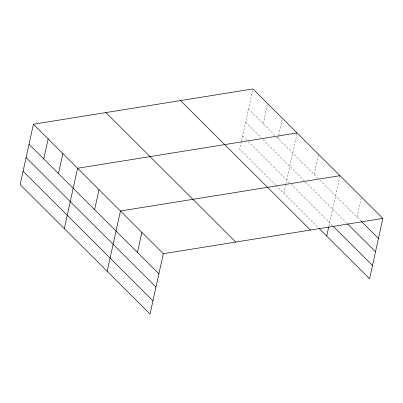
<?xml version="1.0" encoding="UTF-8"?>
<svg xmlns="http://www.w3.org/2000/svg" width="403" height="403" viewBox="0 0 403 403"><rect width="100%" height="100%" fill="white"/><g stroke="black" fill="none" stroke-linecap="round" stroke-linejoin="round"><path stroke-width="0.3" stroke-dasharray="2.02 1.51" d="M241.412 141.428L239.684 149.291L275.622 185.113M241.543 140.823L252.958 88.917M263.265 123.656L267.678 103.591M277.989 138.33L278.523 135.897M278.654 135.292L282.397 118.265M283.848 193.314L285.838 184.247M285.974 183.642L297.122 132.945M314.144 174.368L318.551 154.309M328.838 226.37L339.986 175.673M357.008 217.101L361.415 197.037M248.545 108.981L274.957 135.307M276.69 137.035L318.078 178.292M319.826 180.035L360.942 221.025M245.618 122.28L261.209 137.821M262.937 139.549L305.091 181.567M305.529 182.005L346.645 222.99M242.606 135.987L246.505 139.871M248.238 141.599L290.709 183.934M291.147 184.373L332.697 225.796M276.055 185.546L318.4 227.76"/><path stroke-width="0.6" d="M33.424 124.225L20.15 184.599L150.042 314.083L163.316 253.709L33.424 124.225L252.958 88.917L382.85 218.401L369.576 278.775L318.838 228.194M43.736 158.963L48.143 138.899M58.455 173.638L62.868 153.573M64.314 228.622L77.588 168.252L297.122 132.945M94.609 209.676L99.022 189.617M107.178 271.35L120.452 210.981L339.986 175.673M137.473 252.409L141.886 232.345M326.712 236.042L328.707 226.975M163.316 253.709L382.85 218.401M361.38 221.459L378.437 238.465M347.522 223.861L375.515 251.769M333.135 226.229L372.503 265.471M180.509 100.569L310.406 230.053M105.868 112.573L235.765 242.057M29.011 144.289L158.908 273.773M26.089 157.588L155.981 287.072M23.077 171.295L152.969 300.779"/></g></svg>
